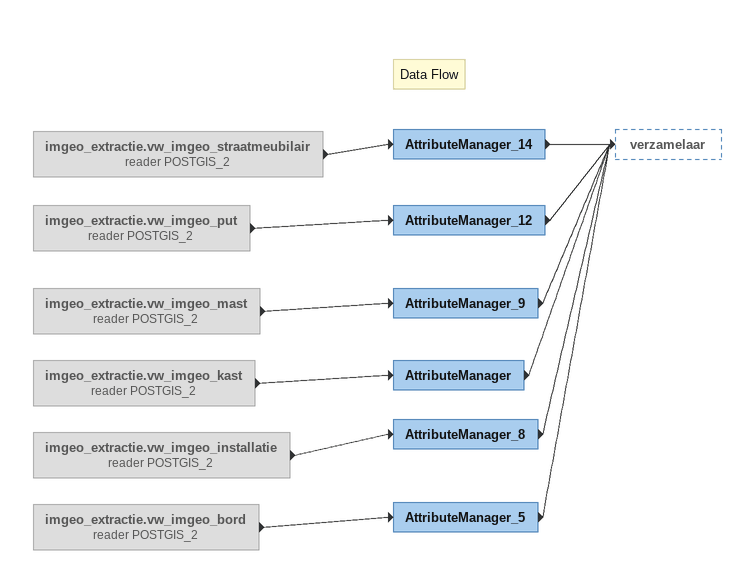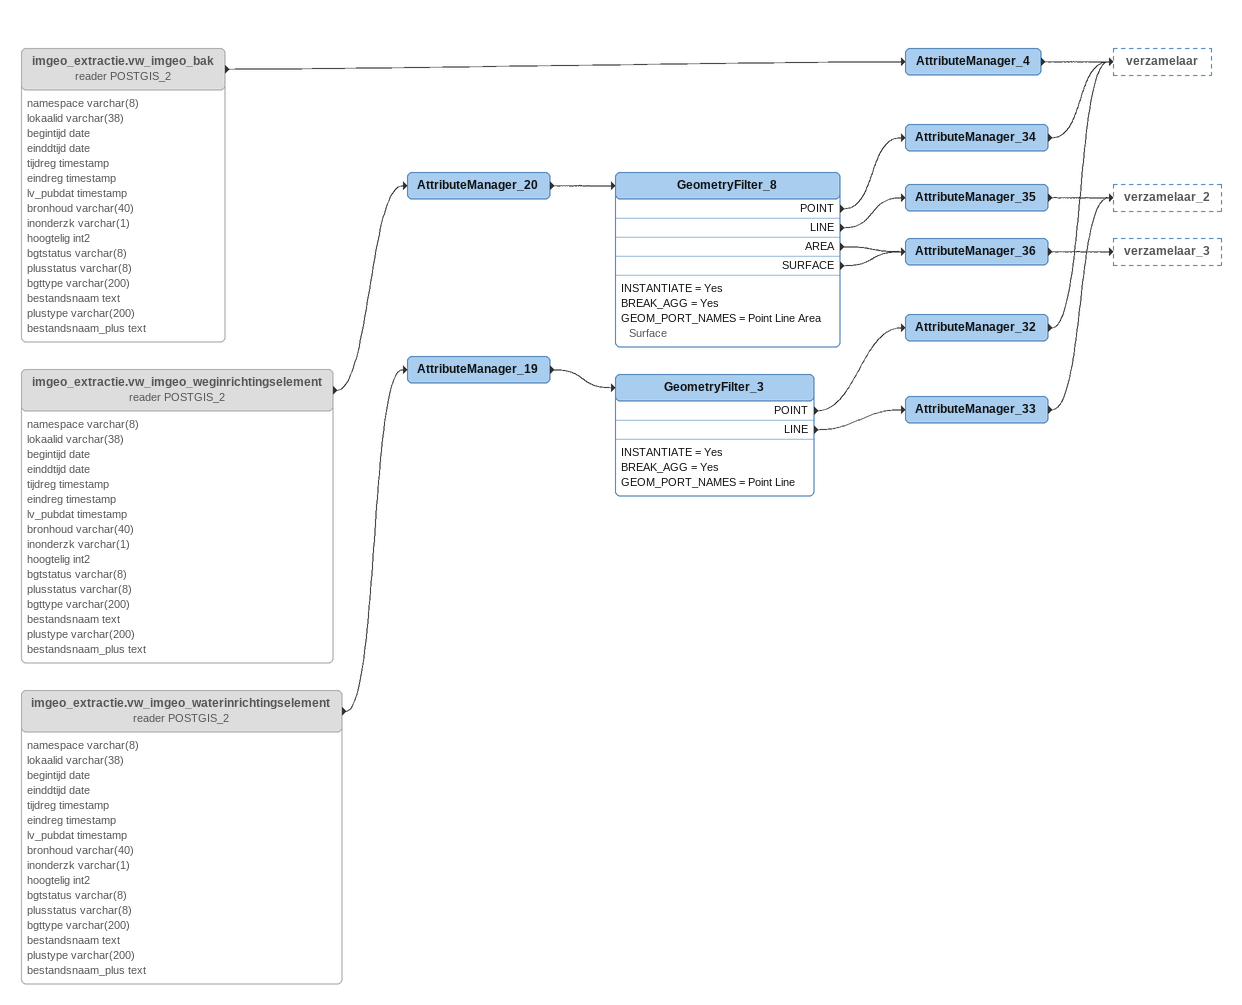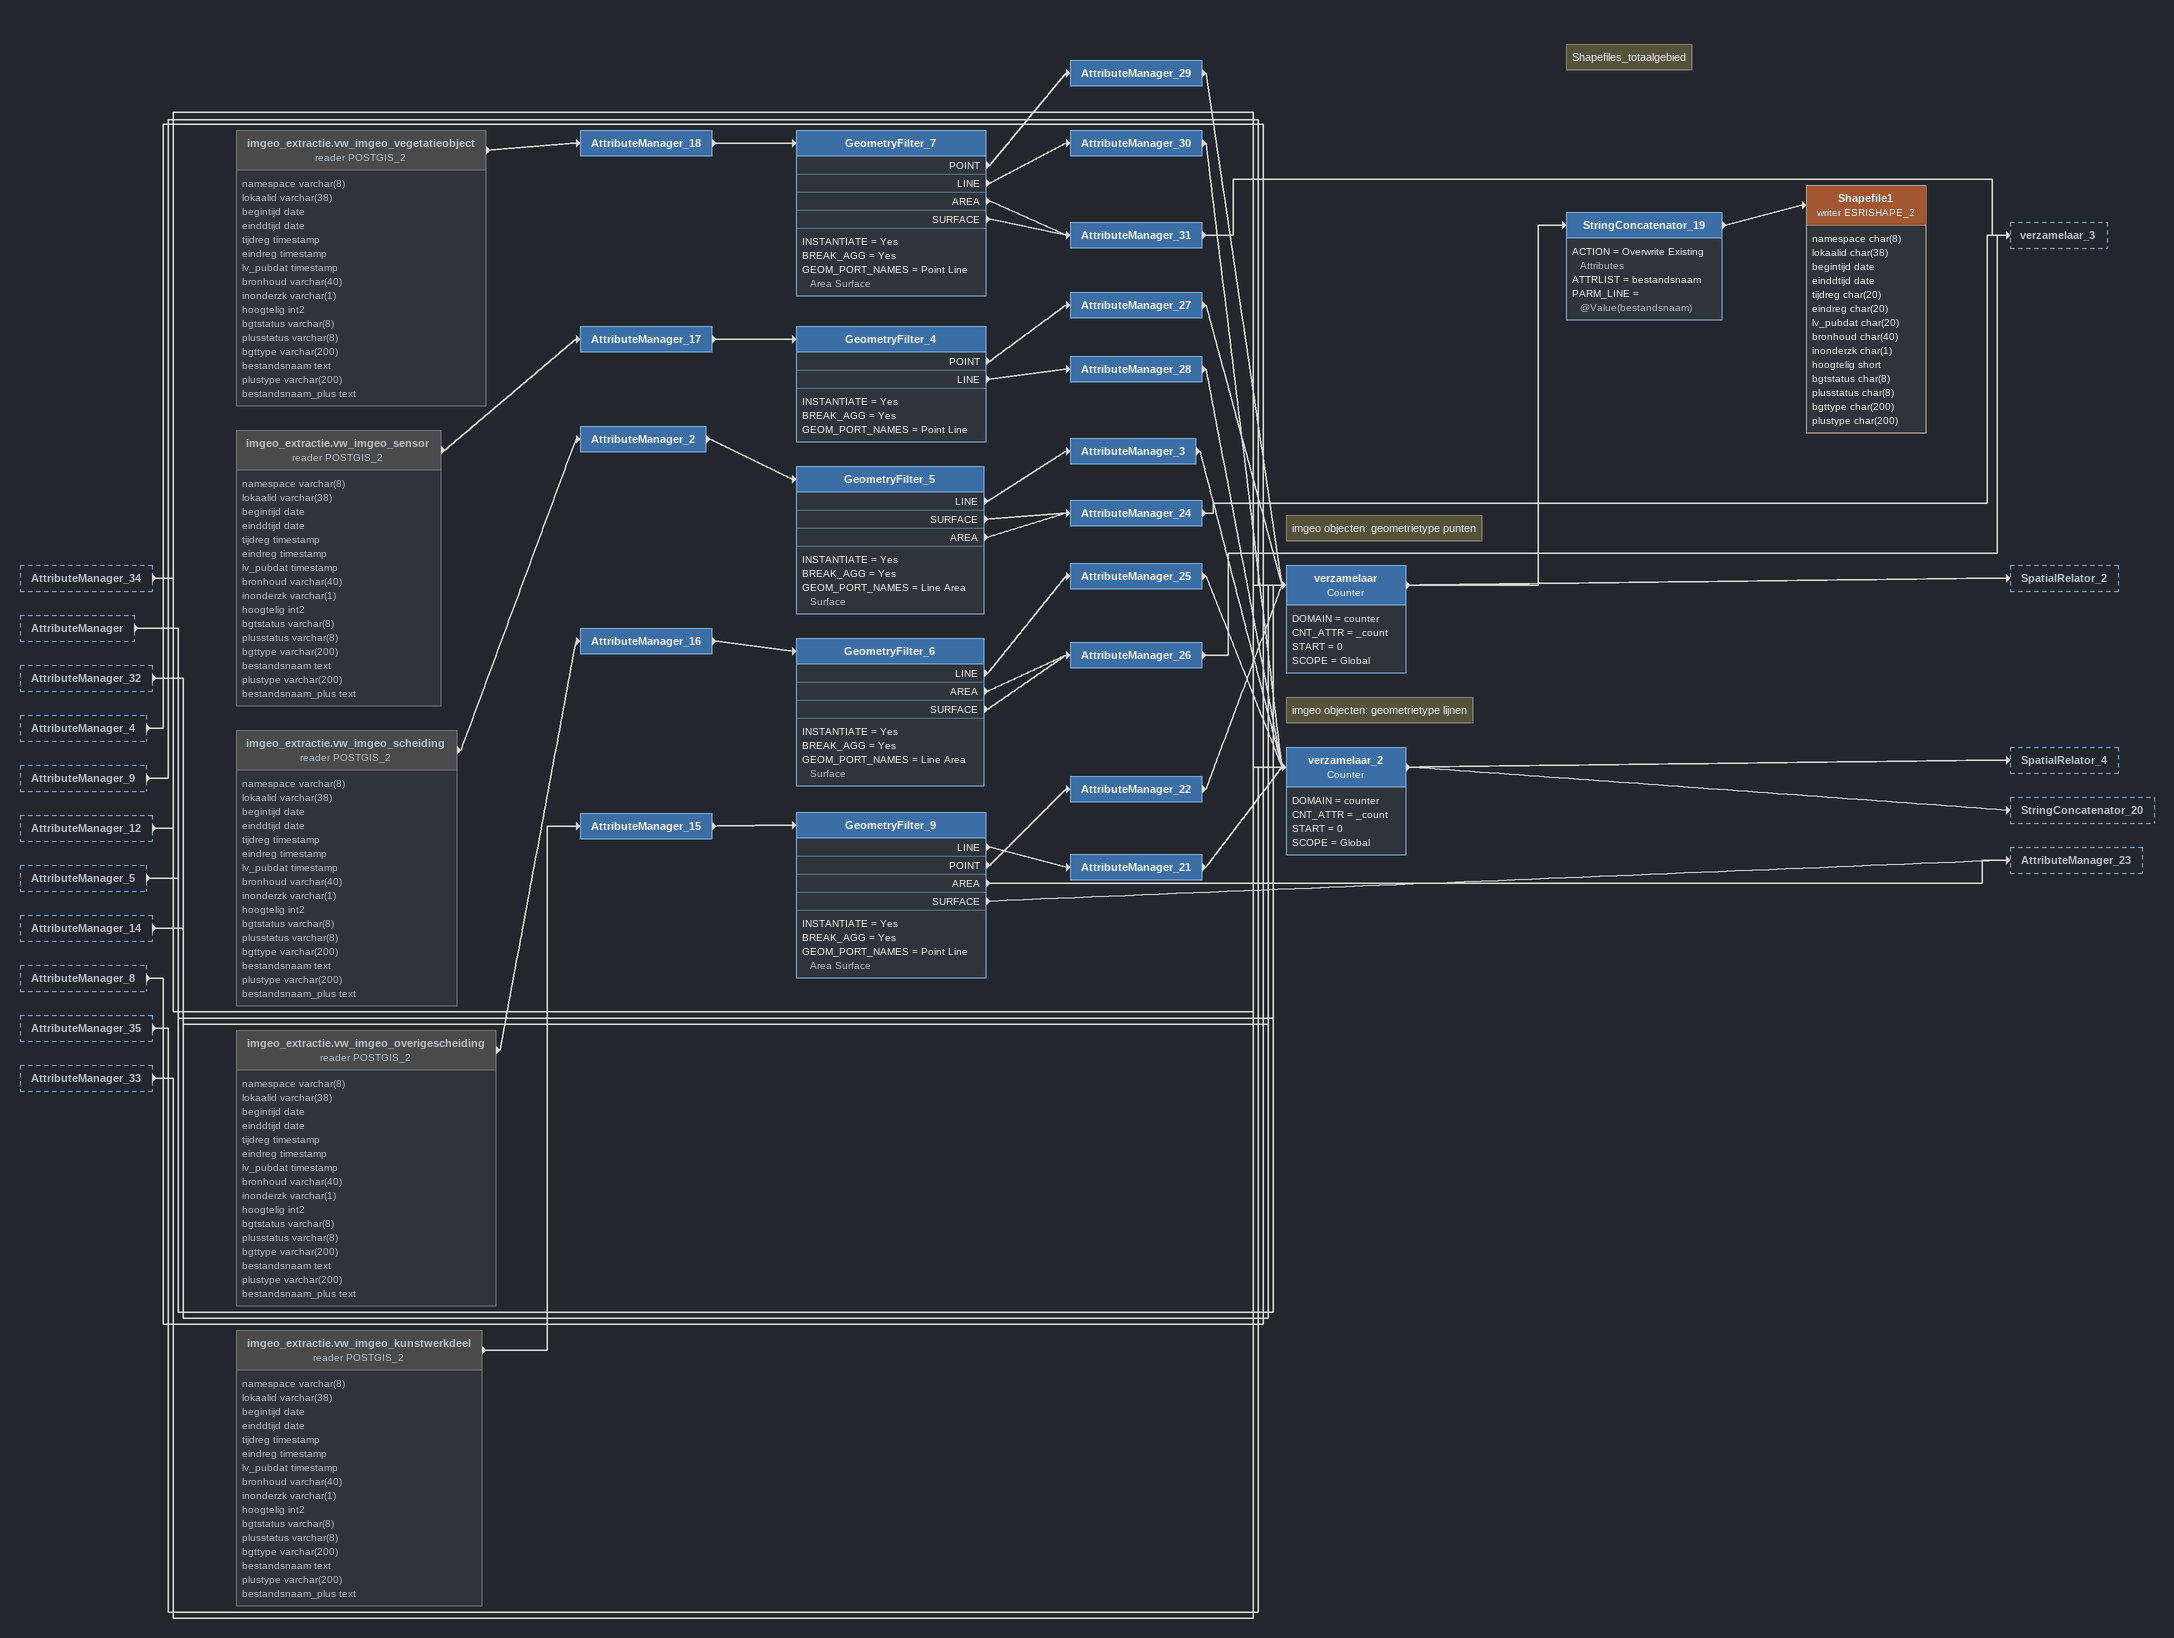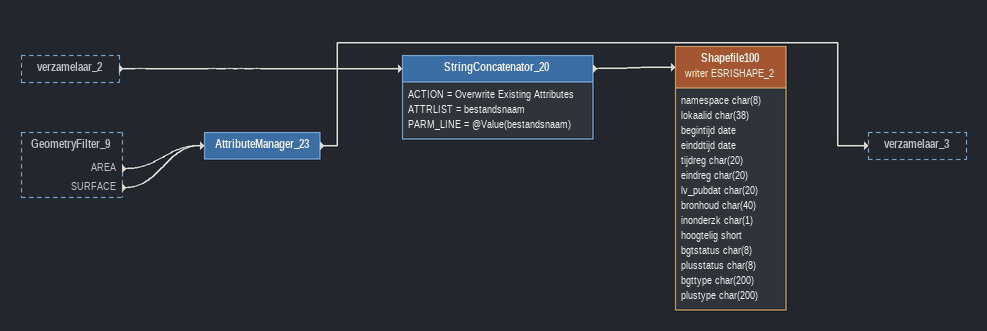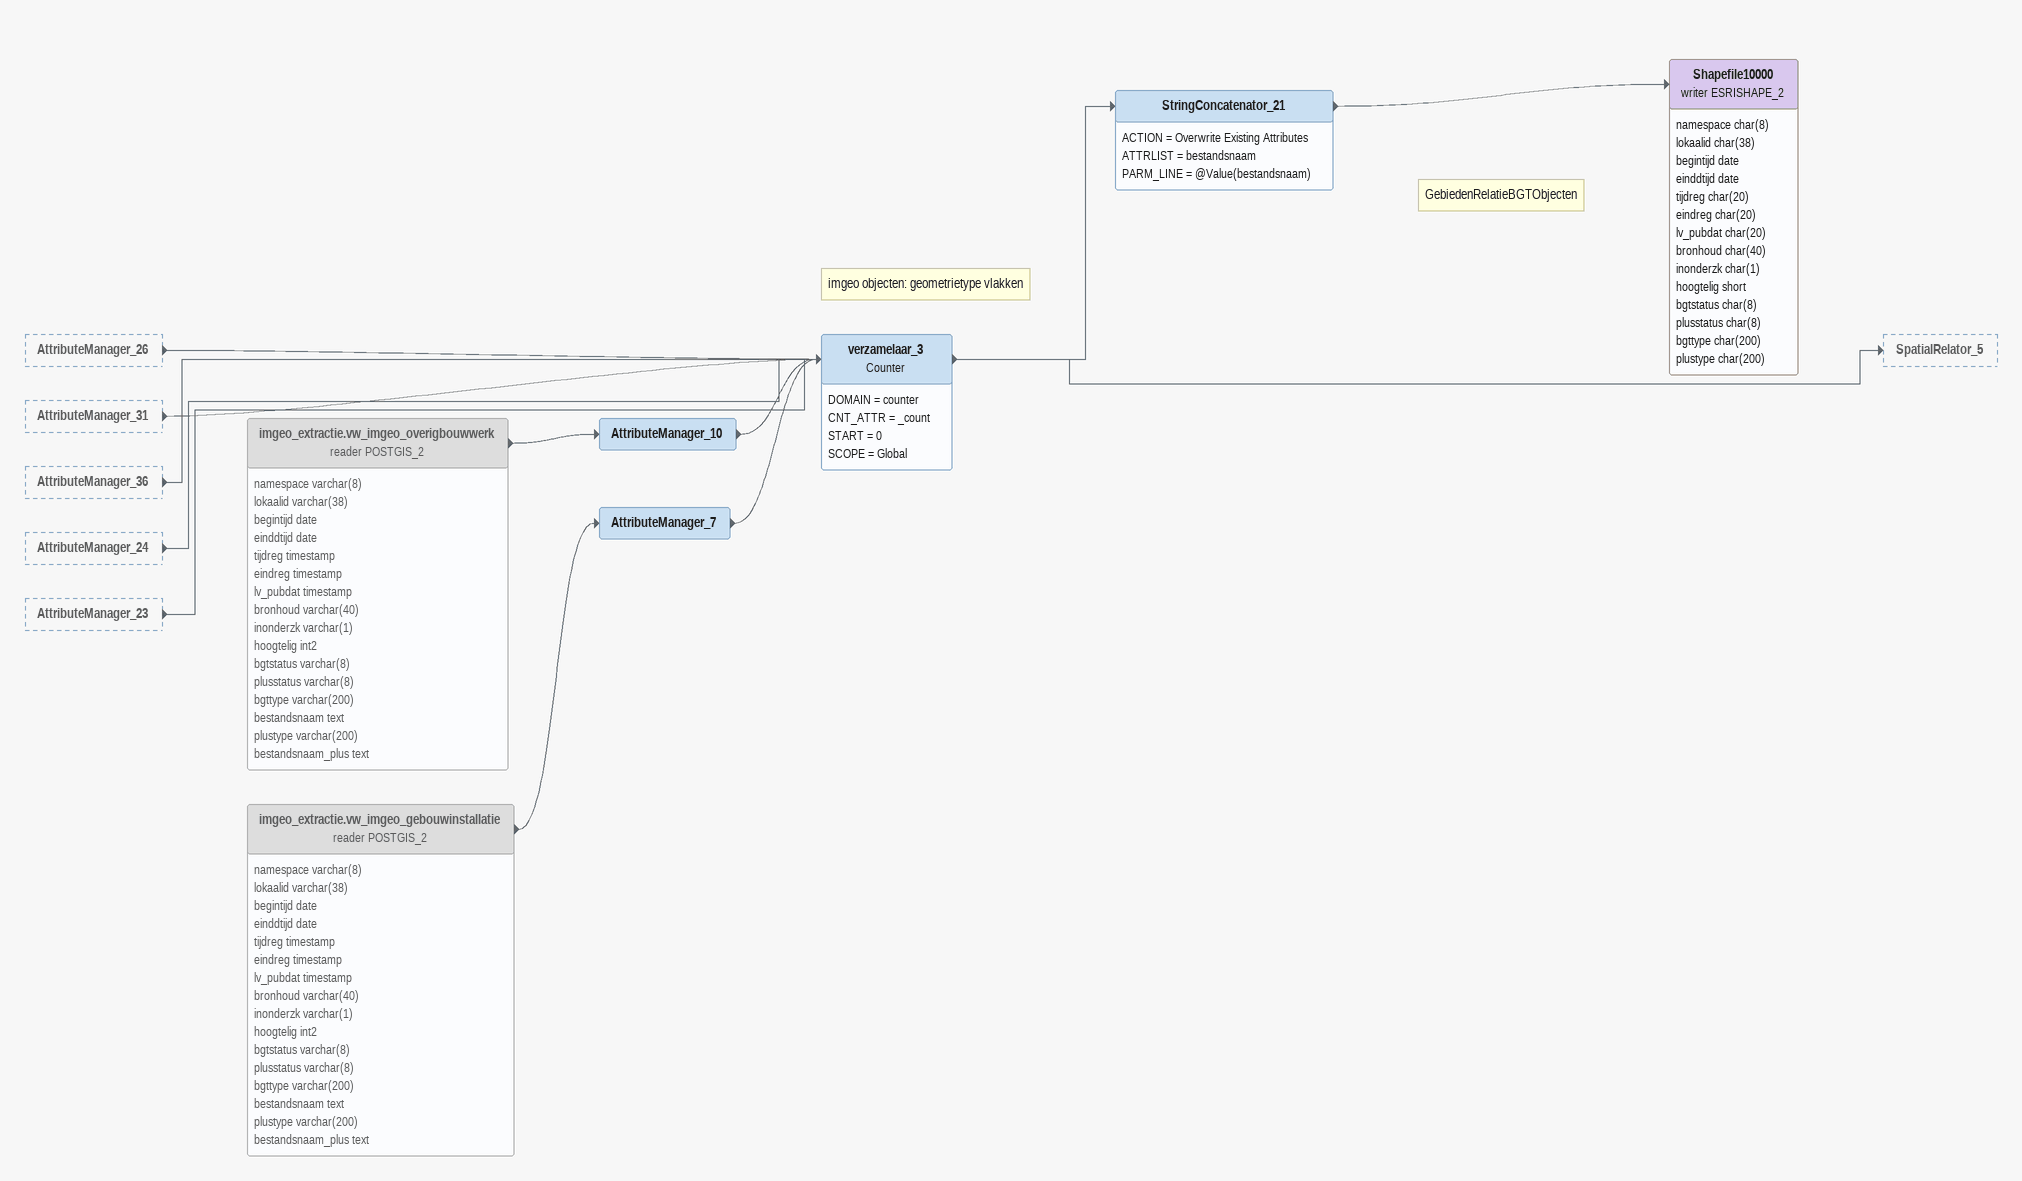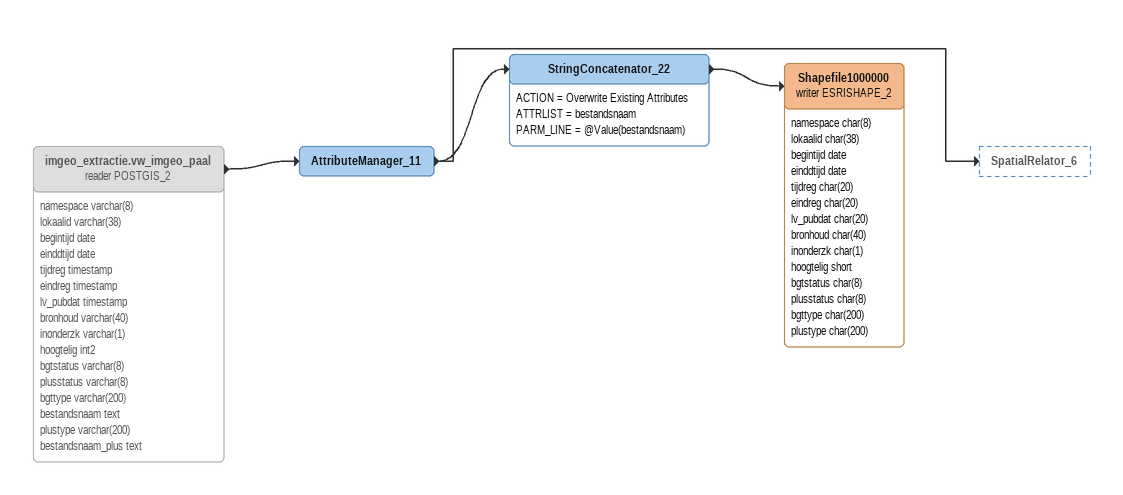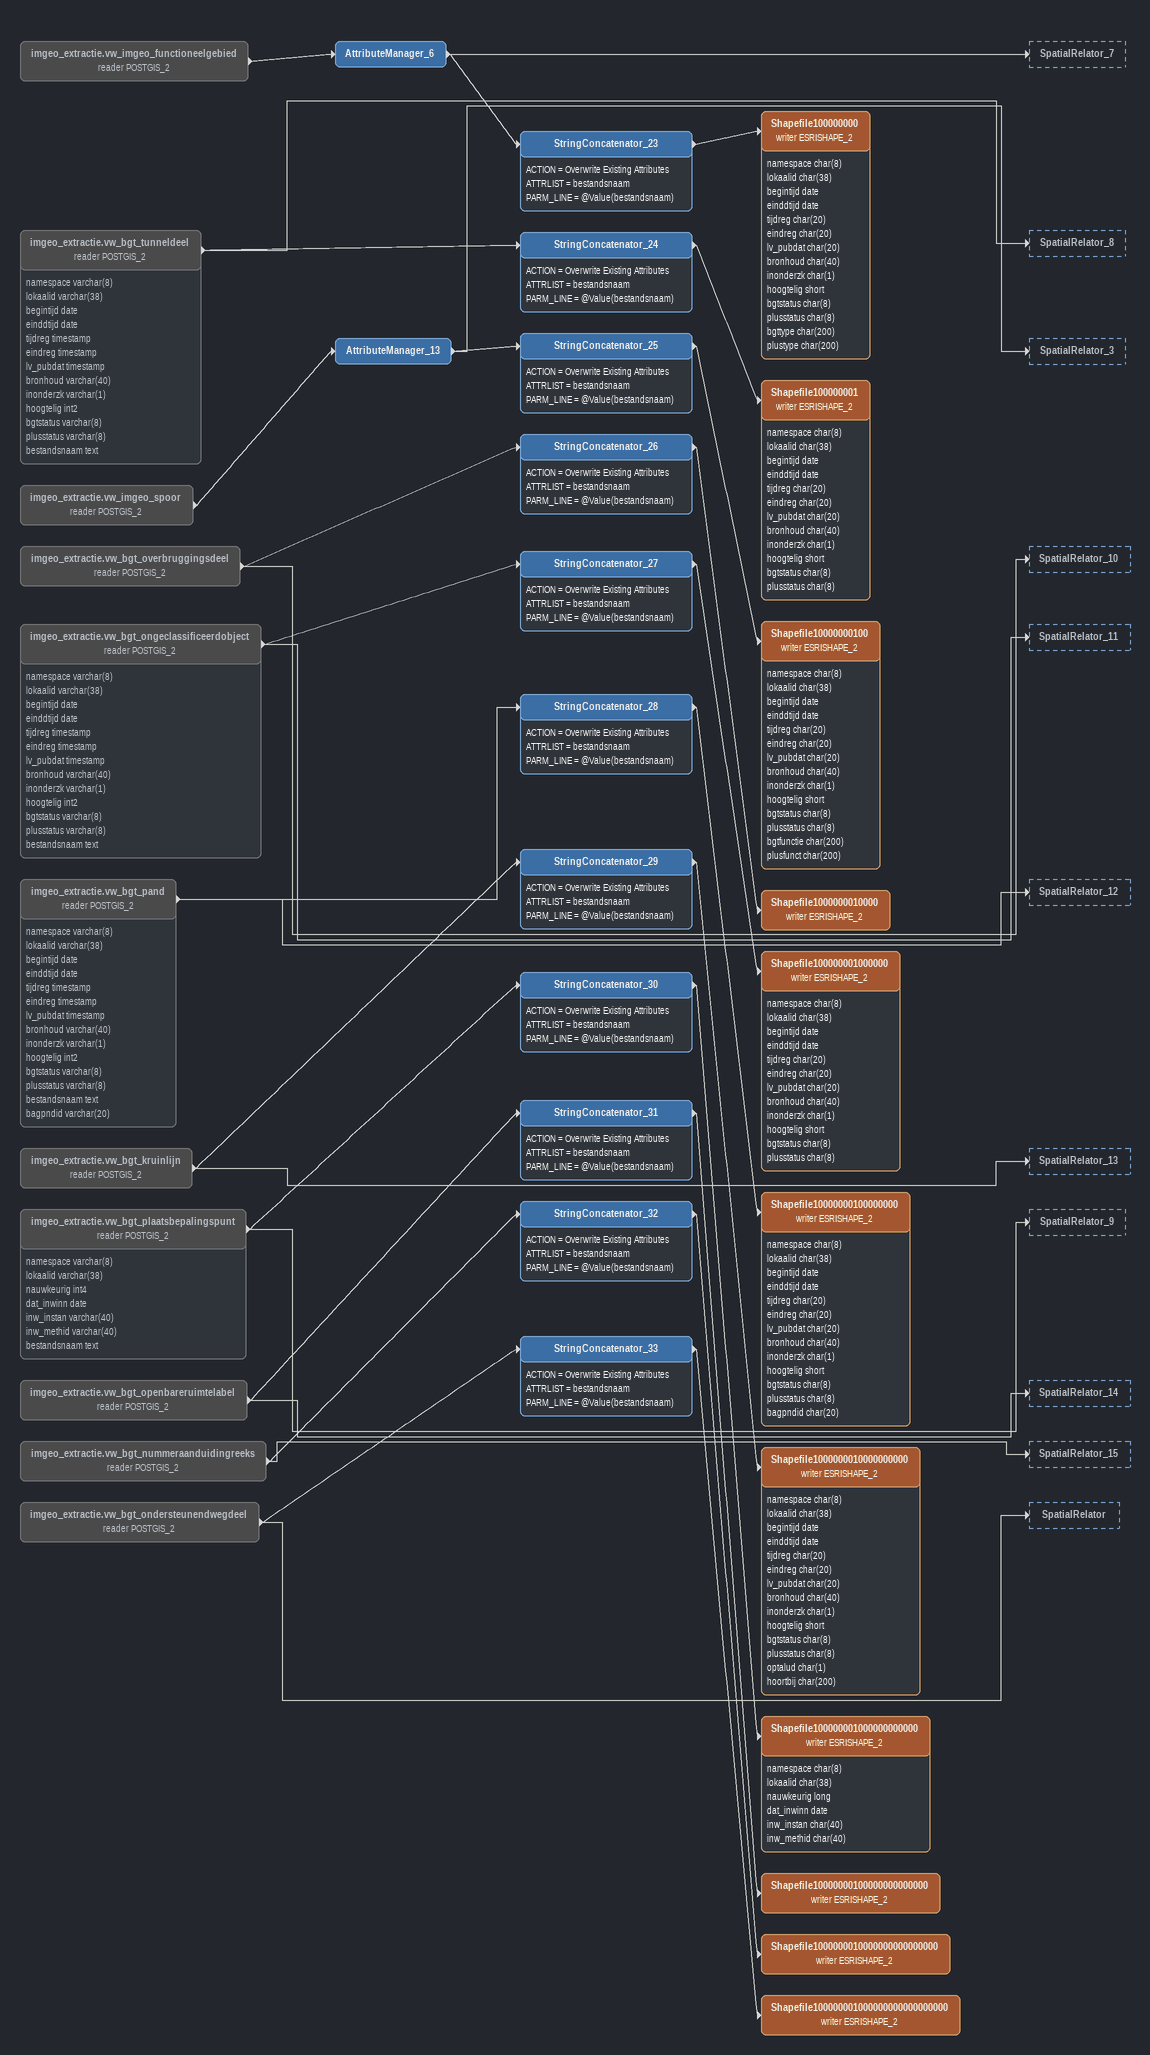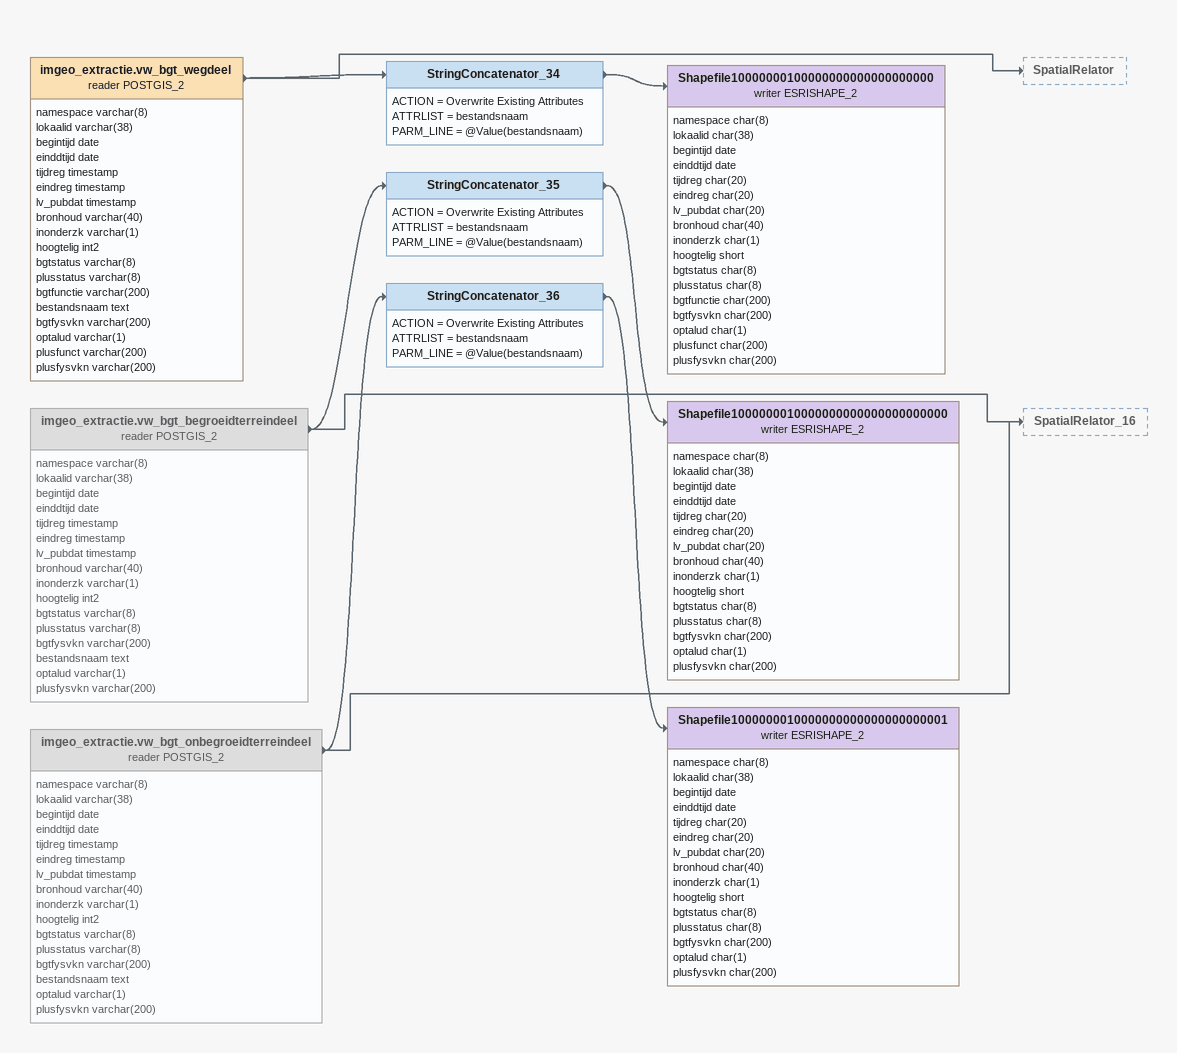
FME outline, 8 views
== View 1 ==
imgeo_extractie.vw_imgeo_straatmeubilair (reader POSTGIS_2) [off]
    -> AttributeManager_14
Note: Data Flow
AttributeManager_14
    -> verzamelaar
imgeo_extractie.vw_imgeo_put (reader POSTGIS_2) [off]
    -> AttributeManager_12
AttributeManager_12
    -> verzamelaar
imgeo_extractie.vw_imgeo_mast (reader POSTGIS_2) [off]
    -> AttributeManager_9
AttributeManager_9
    -> verzamelaar
imgeo_extractie.vw_imgeo_kast (reader POSTGIS_2) [off]
    -> AttributeManager
AttributeManager
    -> verzamelaar
imgeo_extractie.vw_imgeo_installatie (reader POSTGIS_2) [off]
    -> AttributeManager_8
AttributeManager_8
    -> verzamelaar
imgeo_extractie.vw_imgeo_bord (reader POSTGIS_2) [off]
    -> AttributeManager_5
AttributeManager_5
    -> verzamelaar

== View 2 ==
imgeo_extractie.vw_imgeo_bak (reader POSTGIS_2) [off]
    attributes: namespace varchar(8), lokaalid varchar(38), begintijd date, einddtijd date, tijdreg timestamp, eindreg timestamp, lv_pubdat timestamp, bronhoud varchar(40), inonderzk varchar(1), hoogtelig int2, bgtstatus varchar(8), plusstatus varchar(8), bgttype varchar(200), bestandsnaam text, plustype varchar(200), bestandsnaam_plus text
    -> AttributeManager_4
AttributeManager_4
    -> verzamelaar
imgeo_extractie.vw_imgeo_weginrichtingselement (reader POSTGIS_2) [off]
    attributes: namespace varchar(8), lokaalid varchar(38), begintijd date, einddtijd date, tijdreg timestamp, eindreg timestamp, lv_pubdat timestamp, bronhoud varchar(40), inonderzk varchar(1), hoogtelig int2, bgtstatus varchar(8), plusstatus varchar(8), bgttype varchar(200), bestandsnaam text, plustype varchar(200), bestandsnaam_plus text
    -> AttributeManager_20
AttributeManager_20
    -> GeometryFilter_8
GeometryFilter_8
    INSTANTIATE = Yes
    BREAK_AGG = Yes
    GEOM_PORT_NAMES = Point Line Area Surface
    POINT -> AttributeManager_34
    LINE -> AttributeManager_35
    AREA -> AttributeManager_36
    SURFACE -> AttributeManager_36
AttributeManager_34
    -> verzamelaar
AttributeManager_35
    -> verzamelaar_2
AttributeManager_36
    -> verzamelaar_3
imgeo_extractie.vw_imgeo_waterinrichtingselement (reader POSTGIS_2) [off]
    attributes: namespace varchar(8), lokaalid varchar(38), begintijd date, einddtijd date, tijdreg timestamp, eindreg timestamp, lv_pubdat timestamp, bronhoud varchar(40), inonderzk varchar(1), hoogtelig int2, bgtstatus varchar(8), plusstatus varchar(8), bgttype varchar(200), bestandsnaam text, plustype varchar(200), bestandsnaam_plus text
    -> AttributeManager_19
AttributeManager_19
    -> GeometryFilter_3
GeometryFilter_3
    INSTANTIATE = Yes
    BREAK_AGG = Yes
    GEOM_PORT_NAMES = Point Line
    POINT -> AttributeManager_32
    LINE -> AttributeManager_33
AttributeManager_32
    -> verzamelaar
AttributeManager_33
    -> verzamelaar_2

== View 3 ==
AttributeManager_34 [outside]
    -> verzamelaar
AttributeManager [outside]
    -> verzamelaar
AttributeManager_32 [outside]
    -> verzamelaar
AttributeManager_4 [outside]
    -> verzamelaar
AttributeManager_9 [outside]
    -> verzamelaar
AttributeManager_12 [outside]
    -> verzamelaar
AttributeManager_5 [outside]
    -> verzamelaar
AttributeManager_14 [outside]
    -> verzamelaar
AttributeManager_8 [outside]
    -> verzamelaar
AttributeManager_35 [outside]
    -> verzamelaar_2
AttributeManager_33 [outside]
    -> verzamelaar_2
imgeo_extractie.vw_imgeo_vegetatieobject (reader POSTGIS_2) [off]
    attributes: namespace varchar(8), lokaalid varchar(38), begintijd date, einddtijd date, tijdreg timestamp, eindreg timestamp, lv_pubdat timestamp, bronhoud varchar(40), inonderzk varchar(1), hoogtelig int2, bgtstatus varchar(8), plusstatus varchar(8), bgttype varchar(200), bestandsnaam text, plustype varchar(200), bestandsnaam_plus text
    -> AttributeManager_18
AttributeManager_18
    -> GeometryFilter_7
GeometryFilter_7
    INSTANTIATE = Yes
    BREAK_AGG = Yes
    GEOM_PORT_NAMES = Point Line Area Surface
    POINT -> AttributeManager_29
    LINE -> AttributeManager_30
    AREA -> AttributeManager_31
    SURFACE -> AttributeManager_31
AttributeManager_29
    -> verzamelaar
AttributeManager_30
    -> verzamelaar_2
AttributeManager_31
    -> verzamelaar_3
imgeo_extractie.vw_imgeo_sensor (reader POSTGIS_2) [off]
    attributes: namespace varchar(8), lokaalid varchar(38), begintijd date, einddtijd date, tijdreg timestamp, eindreg timestamp, lv_pubdat timestamp, bronhoud varchar(40), inonderzk varchar(1), hoogtelig int2, bgtstatus varchar(8), plusstatus varchar(8), bgttype varchar(200), bestandsnaam text, plustype varchar(200), bestandsnaam_plus text
    -> AttributeManager_17
AttributeManager_17
    -> GeometryFilter_4
GeometryFilter_4
    INSTANTIATE = Yes
    BREAK_AGG = Yes
    GEOM_PORT_NAMES = Point Line
    POINT -> AttributeManager_27
    LINE -> AttributeManager_28
AttributeManager_27
    -> verzamelaar
AttributeManager_28
    -> verzamelaar_2
imgeo_extractie.vw_imgeo_scheiding (reader POSTGIS_2) [off]
    attributes: namespace varchar(8), lokaalid varchar(38), begintijd date, einddtijd date, tijdreg timestamp, eindreg timestamp, lv_pubdat timestamp, bronhoud varchar(40), inonderzk varchar(1), hoogtelig int2, bgtstatus varchar(8), plusstatus varchar(8), bgttype varchar(200), bestandsnaam text, plustype varchar(200), bestandsnaam_plus text
    -> AttributeManager_2
AttributeManager_2
    -> GeometryFilter_5
GeometryFilter_5
    INSTANTIATE = Yes
    BREAK_AGG = Yes
    GEOM_PORT_NAMES = Line Area Surface
    LINE -> AttributeManager_3
    SURFACE -> AttributeManager_24
    AREA -> AttributeManager_24
AttributeManager_3
    -> verzamelaar_2
AttributeManager_24
    -> verzamelaar_3
imgeo_extractie.vw_imgeo_overigescheiding (reader POSTGIS_2) [off]
    attributes: namespace varchar(8), lokaalid varchar(38), begintijd date, einddtijd date, tijdreg timestamp, eindreg timestamp, lv_pubdat timestamp, bronhoud varchar(40), inonderzk varchar(1), hoogtelig int2, bgtstatus varchar(8), plusstatus varchar(8), bgttype varchar(200), bestandsnaam text, plustype varchar(200), bestandsnaam_plus text
    -> AttributeManager_16
AttributeManager_16
    -> GeometryFilter_6
GeometryFilter_6
    INSTANTIATE = Yes
    BREAK_AGG = Yes
    GEOM_PORT_NAMES = Line Area Surface
    LINE -> AttributeManager_25
    AREA -> AttributeManager_26
    SURFACE -> AttributeManager_26
AttributeManager_25
    -> verzamelaar_2
AttributeManager_26
    -> verzamelaar_3
imgeo_extractie.vw_imgeo_kunstwerkdeel (reader POSTGIS_2) [off]
    attributes: namespace varchar(8), lokaalid varchar(38), begintijd date, einddtijd date, tijdreg timestamp, eindreg timestamp, lv_pubdat timestamp, bronhoud varchar(40), inonderzk varchar(1), hoogtelig int2, bgtstatus varchar(8), plusstatus varchar(8), bgttype varchar(200), bestandsnaam text, plustype varchar(200), bestandsnaam_plus text
    -> AttributeManager_15
AttributeManager_15
    -> GeometryFilter_9
GeometryFilter_9
    INSTANTIATE = Yes
    BREAK_AGG = Yes
    GEOM_PORT_NAMES = Point Line Area Surface
    LINE -> AttributeManager_21
    POINT -> AttributeManager_22
    AREA -> AttributeManager_23
    SURFACE -> AttributeManager_23
AttributeManager_22
    -> verzamelaar
Note: imgeo objecten: geometrietype punten
verzamelaar: Counter
    DOMAIN = counter
    CNT_ATTR = _count
    START = 0
    SCOPE = Global
    -> SpatialRelator_2
    -> StringConcatenator_19
Note: Shapefiles_totaalgebied
StringConcatenator_19
    ACTION = Overwrite Existing Attributes
    ATTRLIST = bestandsnaam
    PARM_LINE = @Value(bestandsnaam)
    -> Shapefile1 (writer ESRISHAPE_2)
Shapefile1 (writer ESRISHAPE_2)
    attributes: namespace char(8), lokaalid char(38), begintijd date, einddtijd date, tijdreg char(20), eindreg char(20), lv_pubdat char(20), bronhoud char(40), inonderzk char(1), hoogtelig short, bgtstatus char(8), plusstatus char(8), bgttype char(200), plustype char(200)
AttributeManager_21
    -> verzamelaar_2
Note: imgeo objecten: geometrietype lijnen
verzamelaar_2: Counter
    DOMAIN = counter
    CNT_ATTR = _count
    START = 0
    SCOPE = Global
    -> SpatialRelator_4
    -> StringConcatenator_20

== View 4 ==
verzamelaar_2 [outside]
    -> StringConcatenator_20
GeometryFilter_9 [outside]
    AREA -> AttributeManager_23
    SURFACE -> AttributeManager_23
StringConcatenator_20
    ACTION = Overwrite Existing Attributes
    ATTRLIST = bestandsnaam
    PARM_LINE = @Value(bestandsnaam)
    -> Shapefile100 (writer ESRISHAPE_2)
Shapefile100 (writer ESRISHAPE_2)
    attributes: namespace char(8), lokaalid char(38), begintijd date, einddtijd date, tijdreg char(20), eindreg char(20), lv_pubdat char(20), bronhoud char(40), inonderzk char(1), hoogtelig short, bgtstatus char(8), plusstatus char(8), bgttype char(200), plustype char(200)
AttributeManager_23
    -> verzamelaar_3

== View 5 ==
AttributeManager_26 [outside]
    -> verzamelaar_3
AttributeManager_31 [outside]
    -> verzamelaar_3
AttributeManager_36 [outside]
    -> verzamelaar_3
AttributeManager_24 [outside]
    -> verzamelaar_3
AttributeManager_23 [outside]
    -> verzamelaar_3
imgeo_extractie.vw_imgeo_overigbouwwerk (reader POSTGIS_2) [off]
    attributes: namespace varchar(8), lokaalid varchar(38), begintijd date, einddtijd date, tijdreg timestamp, eindreg timestamp, lv_pubdat timestamp, bronhoud varchar(40), inonderzk varchar(1), hoogtelig int2, bgtstatus varchar(8), plusstatus varchar(8), bgttype varchar(200), bestandsnaam text, plustype varchar(200), bestandsnaam_plus text
    -> AttributeManager_10
AttributeManager_10
    -> verzamelaar_3
imgeo_extractie.vw_imgeo_gebouwinstallatie (reader POSTGIS_2) [off]
    attributes: namespace varchar(8), lokaalid varchar(38), begintijd date, einddtijd date, tijdreg timestamp, eindreg timestamp, lv_pubdat timestamp, bronhoud varchar(40), inonderzk varchar(1), hoogtelig int2, bgtstatus varchar(8), plusstatus varchar(8), bgttype varchar(200), bestandsnaam text, plustype varchar(200), bestandsnaam_plus text
    -> AttributeManager_7
AttributeManager_7
    -> verzamelaar_3
Note: imgeo objecten: geometrietype vlakken
verzamelaar_3: Counter
    DOMAIN = counter
    CNT_ATTR = _count
    START = 0
    SCOPE = Global
    -> SpatialRelator_5
    -> StringConcatenator_21
Note: GebiedenRelatieBGTObjecten
StringConcatenator_21
    ACTION = Overwrite Existing Attributes
    ATTRLIST = bestandsnaam
    PARM_LINE = @Value(bestandsnaam)
    -> Shapefile10000 (writer ESRISHAPE_2)
Shapefile10000 (writer ESRISHAPE_2)
    attributes: namespace char(8), lokaalid char(38), begintijd date, einddtijd date, tijdreg char(20), eindreg char(20), lv_pubdat char(20), bronhoud char(40), inonderzk char(1), hoogtelig short, bgtstatus char(8), plusstatus char(8), bgttype char(200), plustype char(200)

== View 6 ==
imgeo_extractie.vw_imgeo_paal (reader POSTGIS_2) [off]
    attributes: namespace varchar(8), lokaalid varchar(38), begintijd date, einddtijd date, tijdreg timestamp, eindreg timestamp, lv_pubdat timestamp, bronhoud varchar(40), inonderzk varchar(1), hoogtelig int2, bgtstatus varchar(8), plusstatus varchar(8), bgttype varchar(200), bestandsnaam text, plustype varchar(200), bestandsnaam_plus text
    -> AttributeManager_11
AttributeManager_11
    -> SpatialRelator_6
    -> StringConcatenator_22
StringConcatenator_22
    ACTION = Overwrite Existing Attributes
    ATTRLIST = bestandsnaam
    PARM_LINE = @Value(bestandsnaam)
    -> Shapefile1000000 (writer ESRISHAPE_2)
Shapefile1000000 (writer ESRISHAPE_2)
    attributes: namespace char(8), lokaalid char(38), begintijd date, einddtijd date, tijdreg char(20), eindreg char(20), lv_pubdat char(20), bronhoud char(40), inonderzk char(1), hoogtelig short, bgtstatus char(8), plusstatus char(8), bgttype char(200), plustype char(200)

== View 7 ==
imgeo_extractie.vw_imgeo_functioneelgebied (reader POSTGIS_2) [off]
    -> AttributeManager_6
AttributeManager_6
    -> SpatialRelator_7
    -> StringConcatenator_23
StringConcatenator_23
    ACTION = Overwrite Existing Attributes
    ATTRLIST = bestandsnaam
    PARM_LINE = @Value(bestandsnaam)
    -> Shapefile100000000 (writer ESRISHAPE_2)
Shapefile100000000 (writer ESRISHAPE_2)
    attributes: namespace char(8), lokaalid char(38), begintijd date, einddtijd date, tijdreg char(20), eindreg char(20), lv_pubdat char(20), bronhoud char(40), inonderzk char(1), hoogtelig short, bgtstatus char(8), plusstatus char(8), bgttype char(200), plustype char(200)
imgeo_extractie.vw_bgt_tunneldeel (reader POSTGIS_2) [off]
    attributes: namespace varchar(8), lokaalid varchar(38), begintijd date, einddtijd date, tijdreg timestamp, eindreg timestamp, lv_pubdat timestamp, bronhoud varchar(40), inonderzk varchar(1), hoogtelig int2, bgtstatus varchar(8), plusstatus varchar(8), bestandsnaam text
    -> StringConcatenator_24
    -> SpatialRelator_8
StringConcatenator_24
    ACTION = Overwrite Existing Attributes
    ATTRLIST = bestandsnaam
    PARM_LINE = @Value(bestandsnaam)
    -> Shapefile100000001 (writer ESRISHAPE_2)
Shapefile100000001 (writer ESRISHAPE_2)
    attributes: namespace char(8), lokaalid char(38), begintijd date, einddtijd date, tijdreg char(20), eindreg char(20), lv_pubdat char(20), bronhoud char(40), inonderzk char(1), hoogtelig short, bgtstatus char(8), plusstatus char(8)
imgeo_extractie.vw_imgeo_spoor (reader POSTGIS_2) [off]
    -> AttributeManager_13
AttributeManager_13
    -> SpatialRelator_3
    -> StringConcatenator_25
StringConcatenator_25
    ACTION = Overwrite Existing Attributes
    ATTRLIST = bestandsnaam
    PARM_LINE = @Value(bestandsnaam)
    -> Shapefile10000000100 (writer ESRISHAPE_2)
Shapefile10000000100 (writer ESRISHAPE_2)
    attributes: namespace char(8), lokaalid char(38), begintijd date, einddtijd date, tijdreg char(20), eindreg char(20), lv_pubdat char(20), bronhoud char(40), inonderzk char(1), hoogtelig short, bgtstatus char(8), plusstatus char(8), bgtfunctie char(200), plusfunct char(200)
imgeo_extractie.vw_bgt_overbruggingsdeel (reader POSTGIS_2) [off]
    -> StringConcatenator_26
    -> SpatialRelator_10
StringConcatenator_26
    ACTION = Overwrite Existing Attributes
    ATTRLIST = bestandsnaam
    PARM_LINE = @Value(bestandsnaam)
    -> Shapefile1000000010000 (writer ESRISHAPE_2)
Shapefile1000000010000 (writer ESRISHAPE_2)
imgeo_extractie.vw_bgt_ongeclassificeerdobject (reader POSTGIS_2) [off]
    attributes: namespace varchar(8), lokaalid varchar(38), begintijd date, einddtijd date, tijdreg timestamp, eindreg timestamp, lv_pubdat timestamp, bronhoud varchar(40), inonderzk varchar(1), hoogtelig int2, bgtstatus varchar(8), plusstatus varchar(8), bestandsnaam text
    -> StringConcatenator_27
    -> SpatialRelator_11
StringConcatenator_27
    ACTION = Overwrite Existing Attributes
    ATTRLIST = bestandsnaam
    PARM_LINE = @Value(bestandsnaam)
    -> Shapefile100000001000000 (writer ESRISHAPE_2)
Shapefile100000001000000 (writer ESRISHAPE_2)
    attributes: namespace char(8), lokaalid char(38), begintijd date, einddtijd date, tijdreg char(20), eindreg char(20), lv_pubdat char(20), bronhoud char(40), inonderzk char(1), hoogtelig short, bgtstatus char(8), plusstatus char(8)
imgeo_extractie.vw_bgt_pand (reader POSTGIS_2) [off]
    attributes: namespace varchar(8), lokaalid varchar(38), begintijd date, einddtijd date, tijdreg timestamp, eindreg timestamp, lv_pubdat timestamp, bronhoud varchar(40), inonderzk varchar(1), hoogtelig int2, bgtstatus varchar(8), plusstatus varchar(8), bestandsnaam text, bagpndid varchar(20)
    -> StringConcatenator_28
    -> SpatialRelator_12
StringConcatenator_28
    ACTION = Overwrite Existing Attributes
    ATTRLIST = bestandsnaam
    PARM_LINE = @Value(bestandsnaam)
    -> Shapefile10000000100000000 (writer ESRISHAPE_2)
Shapefile10000000100000000 (writer ESRISHAPE_2)
    attributes: namespace char(8), lokaalid char(38), begintijd date, einddtijd date, tijdreg char(20), eindreg char(20), lv_pubdat char(20), bronhoud char(40), inonderzk char(1), hoogtelig short, bgtstatus char(8), plusstatus char(8), bagpndid char(20)
imgeo_extractie.vw_bgt_kruinlijn (reader POSTGIS_2) [off]
    -> StringConcatenator_29
    -> SpatialRelator_13
StringConcatenator_29
    ACTION = Overwrite Existing Attributes
    ATTRLIST = bestandsnaam
    PARM_LINE = @Value(bestandsnaam)
    -> Shapefile1000000010000000000 (writer ESRISHAPE_2)
Shapefile1000000010000000000 (writer ESRISHAPE_2)
    attributes: namespace char(8), lokaalid char(38), begintijd date, einddtijd date, tijdreg char(20), eindreg char(20), lv_pubdat char(20), bronhoud char(40), inonderzk char(1), hoogtelig short, bgtstatus char(8), plusstatus char(8), optalud char(1), hoortbij char(200)
imgeo_extractie.vw_bgt_plaatsbepalingspunt (reader POSTGIS_2) [off]
    attributes: namespace varchar(8), lokaalid varchar(38), nauwkeurig int4, dat_inwinn date, inw_instan varchar(40), inw_methid varchar(40), bestandsnaam text
    -> StringConcatenator_30
    -> SpatialRelator_9
StringConcatenator_30
    ACTION = Overwrite Existing Attributes
    ATTRLIST = bestandsnaam
    PARM_LINE = @Value(bestandsnaam)
    -> Shapefile100000001000000000000 (writer ESRISHAPE_2)
Shapefile100000001000000000000 (writer ESRISHAPE_2)
    attributes: namespace char(8), lokaalid char(38), nauwkeurig long, dat_inwinn date, inw_instan char(40), inw_methid char(40)
imgeo_extractie.vw_bgt_openbareruimtelabel (reader POSTGIS_2) [off]
    -> StringConcatenator_31
    -> SpatialRelator_14
StringConcatenator_31
    ACTION = Overwrite Existing Attributes
    ATTRLIST = bestandsnaam
    PARM_LINE = @Value(bestandsnaam)
    -> Shapefile10000000100000000000000 (writer ESRISHAPE_2)
Shapefile10000000100000000000000 (writer ESRISHAPE_2)
imgeo_extractie.vw_bgt_nummeraanduidingreeks (reader POSTGIS_2) [off]
    -> StringConcatenator_32
    -> SpatialRelator_15
StringConcatenator_32
    ACTION = Overwrite Existing Attributes
    ATTRLIST = bestandsnaam
    PARM_LINE = @Value(bestandsnaam)
    -> Shapefile1000000010000000000000000 (writer ESRISHAPE_2)
Shapefile1000000010000000000000000 (writer ESRISHAPE_2)
imgeo_extractie.vw_bgt_ondersteunendwegdeel (reader POSTGIS_2) [off]
    -> StringConcatenator_33
    -> SpatialRelator
StringConcatenator_33
    ACTION = Overwrite Existing Attributes
    ATTRLIST = bestandsnaam
    PARM_LINE = @Value(bestandsnaam)
    -> Shapefile100000001000000000000000000 (writer ESRISHAPE_2)
Shapefile100000001000000000000000000 (writer ESRISHAPE_2)

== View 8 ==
imgeo_extractie.vw_bgt_wegdeel (reader POSTGIS_2)
    attributes: namespace varchar(8), lokaalid varchar(38), begintijd date, einddtijd date, tijdreg timestamp, eindreg timestamp, lv_pubdat timestamp, bronhoud varchar(40), inonderzk varchar(1), hoogtelig int2, bgtstatus varchar(8), plusstatus varchar(8), bgtfunctie varchar(200), bestandsnaam text, bgtfysvkn varchar(200), optalud varchar(1), plusfunct varchar(200), plusfysvkn varchar(200)
    -> StringConcatenator_34
    -> SpatialRelator
StringConcatenator_34
    ACTION = Overwrite Existing Attributes
    ATTRLIST = bestandsnaam
    PARM_LINE = @Value(bestandsnaam)
    -> Shapefile10000000100000000000000000000 (writer ESRISHAPE_2)
Shapefile10000000100000000000000000000 (writer ESRISHAPE_2)
    attributes: namespace char(8), lokaalid char(38), begintijd date, einddtijd date, tijdreg char(20), eindreg char(20), lv_pubdat char(20), bronhoud char(40), inonderzk char(1), hoogtelig short, bgtstatus char(8), plusstatus char(8), bgtfunctie char(200), bgtfysvkn char(200), optalud char(1), plusfunct char(200), plusfysvkn char(200)
imgeo_extractie.vw_bgt_begroeidterreindeel (reader POSTGIS_2) [off]
    attributes: namespace varchar(8), lokaalid varchar(38), begintijd date, einddtijd date, tijdreg timestamp, eindreg timestamp, lv_pubdat timestamp, bronhoud varchar(40), inonderzk varchar(1), hoogtelig int2, bgtstatus varchar(8), plusstatus varchar(8), bgtfysvkn varchar(200), bestandsnaam text, optalud varchar(1), plusfysvkn varchar(200)
    -> StringConcatenator_35
    -> SpatialRelator_16
StringConcatenator_35
    ACTION = Overwrite Existing Attributes
    ATTRLIST = bestandsnaam
    PARM_LINE = @Value(bestandsnaam)
    -> Shapefile1000000010000000000000000000000 (writer ESRISHAPE_2)
Shapefile1000000010000000000000000000000 (writer ESRISHAPE_2)
    attributes: namespace char(8), lokaalid char(38), begintijd date, einddtijd date, tijdreg char(20), eindreg char(20), lv_pubdat char(20), bronhoud char(40), inonderzk char(1), hoogtelig short, bgtstatus char(8), plusstatus char(8), bgtfysvkn char(200), optalud char(1), plusfysvkn char(200)
imgeo_extractie.vw_bgt_onbegroeidterreindeel (reader POSTGIS_2) [off]
    attributes: namespace varchar(8), lokaalid varchar(38), begintijd date, einddtijd date, tijdreg timestamp, eindreg timestamp, lv_pubdat timestamp, bronhoud varchar(40), inonderzk varchar(1), hoogtelig int2, bgtstatus varchar(8), plusstatus varchar(8), bgtfysvkn varchar(200), bestandsnaam text, optalud varchar(1), plusfysvkn varchar(200)
    -> StringConcatenator_36
    -> SpatialRelator_16
StringConcatenator_36
    ACTION = Overwrite Existing Attributes
    ATTRLIST = bestandsnaam
    PARM_LINE = @Value(bestandsnaam)
    -> Shapefile1000000010000000000000000000001 (writer ESRISHAPE_2)
Shapefile1000000010000000000000000000001 (writer ESRISHAPE_2)
    attributes: namespace char(8), lokaalid char(38), begintijd date, einddtijd date, tijdreg char(20), eindreg char(20), lv_pubdat char(20), bronhoud char(40), inonderzk char(1), hoogtelig short, bgtstatus char(8), plusstatus char(8), bgtfysvkn char(200), optalud char(1), plusfysvkn char(200)
